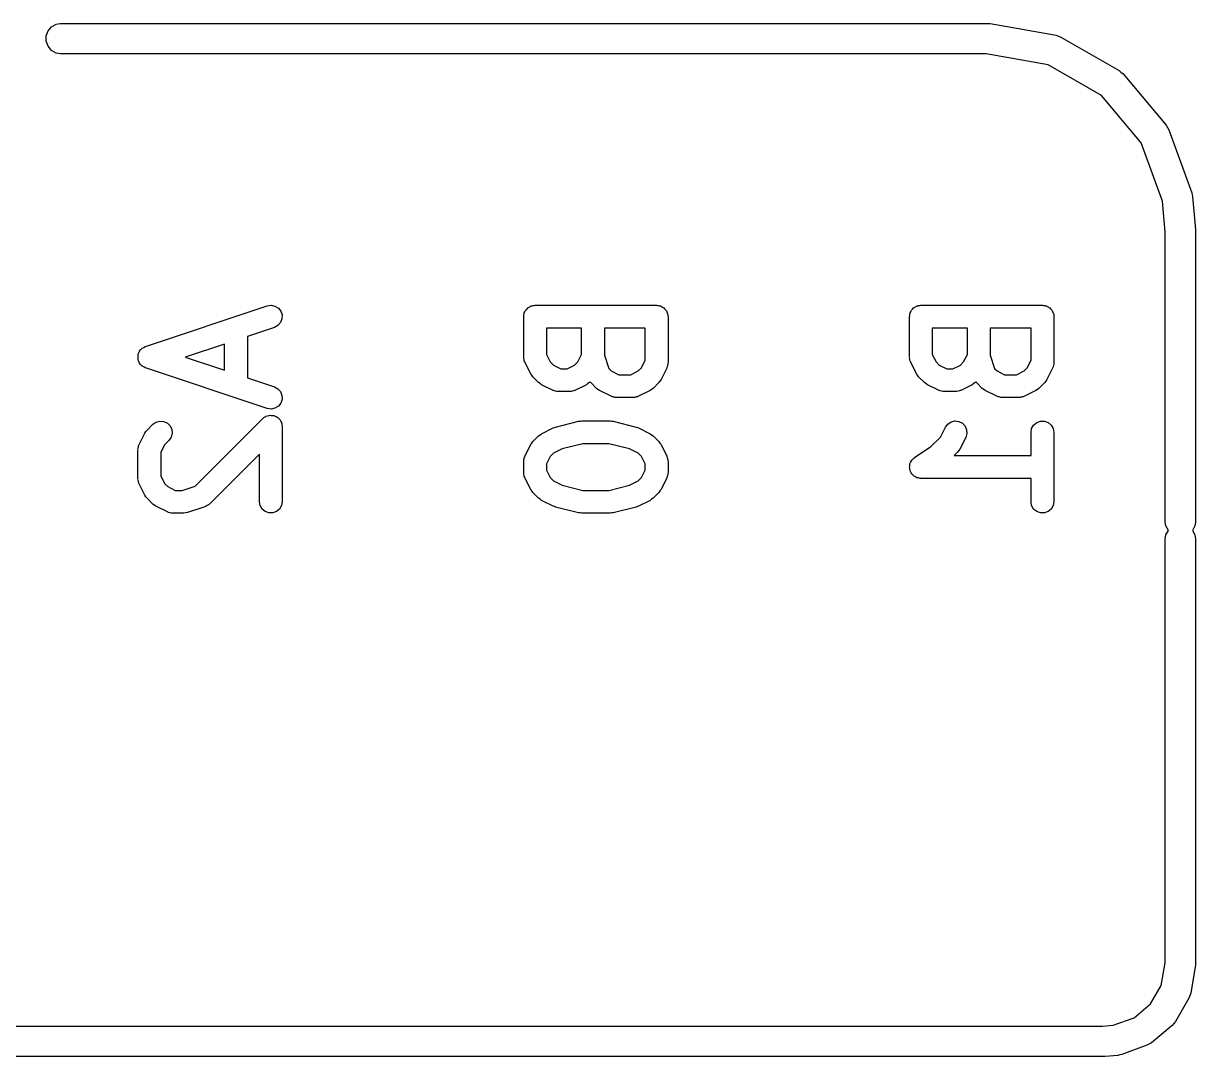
# Model space of a CAD drawing. Extents: x 105.7 to 188.1, y -135.5 to -88.6.
# Drawn here: x 179.07 to 186.79, y -95.6 to -88.8 of the extents above; entities that cross this region are included whole.
import ezdxf

# ---------------------------------------------------------------- set-up
doc = ezdxf.new("R2010")
doc.units = 0
doc.header["$MEASUREMENT"] = 0
doc.layers.add('BLACK', color=7, linetype='CONTINUOUS')

msp = doc.modelspace()

# ---------------------------------------------------------------- linework, layer by layer
at = {"layer": 'BLACK', "linetype": 'CONTINUOUS'}
for p, q in [((179.259, -88.8222), (179.289, -88.8046)), ((179.289, -88.8046), (179.315, -88.8)), ((179.315, -88.8), (185.429, -88.8)), ((185.429, -88.8), (185.437, -88.8015)), ((185.437, -88.8015), (185.437, -88.8015)), ((185.437, -88.8015), (185.872, -88.8781)), ((179.224, -88.8824), (179.236, -88.8492)), ((179.224, -88.9176), (179.224, -88.8824)), ((179.236, -88.8492), (179.259, -88.8222)), ((185.872, -88.8781), (185.904, -88.89)), ((185.904, -88.89), (185.904, -88.89)), ((185.904, -88.89), (186.286, -89.1105)), ((179.236, -88.9508), (179.224, -88.9176)), ((179.259, -88.9778), (179.236, -88.9508)), ((179.289, -88.9954), (179.259, -88.9778)), ((179.315, -89), (179.289, -88.9954)), ((185.411, -89), (179.315, -89)), ((185.82, -89.072), (185.411, -89)), ((186.171, -89.2749), (185.82, -89.072)), ((186.286, -89.1105), (186.298, -89.1202)), ((186.298, -89.1202), (186.313, -89.1328)), ((186.313, -89.1328), (186.596, -89.4707)), ((186.432, -89.5858), (186.171, -89.2749)), ((186.596, -89.4707), (186.614, -89.5008)), ((186.614, -89.5008), (186.765, -89.9153)), ((186.572, -89.9713), (186.432, -89.5858)), ((186.59, -90.1744), (186.572, -89.9713)), ((186.765, -89.9153), (186.767, -89.9281)), ((186.767, -89.9281), (186.77, -89.9408)), ((186.77, -89.9408), (186.789, -90.1569)), ((186.59, -92.0837), (186.59, -90.1744)), ((186.789, -90.1569), (186.79, -90.1613)), ((186.79, -90.1613), (186.79, -92.0837)), ((179.878, -90.9266), (180.678, -90.6599)), ((180.678, -90.6599), (180.704, -90.6561)), ((180.704, -90.6561), (180.729, -90.6613)), ((180.729, -90.6613), (180.752, -90.675)), ((182.399, -90.6703), (182.404, -90.6661)), ((182.404, -90.6661), (182.411, -90.6639)), ((182.411, -90.6639), (182.416, -90.6606)), ((182.416, -90.6606), (182.423, -90.6595)), ((182.423, -90.6595), (182.429, -90.6572)), ((182.429, -90.6572), (182.435, -90.6572)), ((182.435, -90.6572), (182.442, -90.6561)), ((182.442, -90.6561), (183.242, -90.6561)), ((183.242, -90.6561), (183.248, -90.6572)), ((183.248, -90.6572), (183.255, -90.6572)), ((183.255, -90.6572), (183.261, -90.6595)), ((183.261, -90.6595), (183.268, -90.6606)), ((183.268, -90.6606), (183.273, -90.6639)), ((183.273, -90.6639), (183.279, -90.6661)), ((183.279, -90.6661), (183.284, -90.6703)), ((184.939, -90.6703), (184.944, -90.6661)), ((184.944, -90.6661), (184.951, -90.6639)), ((184.951, -90.6639), (184.956, -90.6606)), ((184.956, -90.6606), (184.963, -90.6595)), ((184.963, -90.6595), (184.969, -90.6572)), ((184.969, -90.6572), (184.975, -90.6572)), ((184.975, -90.6572), (184.982, -90.6561)), ((184.982, -90.6561), (185.782, -90.6561)), ((185.782, -90.6561), (185.788, -90.6572)), ((185.788, -90.6572), (185.795, -90.6572)), ((185.795, -90.6572), (185.801, -90.6595)), ((185.801, -90.6595), (185.808, -90.6606)), ((185.808, -90.6606), (185.813, -90.6639)), ((185.813, -90.6639), (185.819, -90.6661)), ((185.819, -90.6661), (185.824, -90.6703)), ((180.752, -90.675), (180.768, -90.6954)), ((180.775, -90.7461), (180.766, -90.7703)), ((180.768, -90.6954), (180.776, -90.7201)), ((180.776, -90.7201), (180.775, -90.7461)), ((182.367, -90.7311), (182.368, -90.7246)), ((182.367, -90.9977), (182.367, -90.7311)), ((182.368, -90.718), (182.37, -90.7119)), ((182.368, -90.7246), (182.368, -90.718)), ((182.37, -90.7119), (182.371, -90.7054)), ((182.371, -90.7054), (182.375, -90.6997)), ((182.375, -90.6997), (182.377, -90.6936)), ((182.377, -90.6936), (182.381, -90.6885)), ((182.381, -90.6885), (182.384, -90.6829)), ((182.384, -90.6829), (182.389, -90.6786)), ((182.389, -90.6786), (182.394, -90.6736)), ((182.394, -90.6736), (182.399, -90.6703)), ((183.284, -90.6703), (183.29, -90.6736)), ((183.29, -90.6736), (183.294, -90.6786)), ((183.294, -90.6786), (183.299, -90.6829)), ((183.299, -90.6829), (183.303, -90.6885)), ((183.303, -90.6885), (183.307, -90.6936)), ((183.307, -90.6936), (183.309, -90.6997)), ((183.309, -90.6997), (183.312, -90.7054)), ((183.312, -90.7054), (183.314, -90.7119)), ((183.314, -90.7119), (183.316, -90.718)), ((183.316, -90.718), (183.316, -90.7246)), ((183.316, -90.7246), (183.317, -90.7311)), ((183.317, -90.7311), (183.317, -91.0358)), ((184.907, -90.7311), (184.908, -90.7246)), ((184.907, -90.9977), (184.907, -90.7311)), ((184.908, -90.718), (184.91, -90.7119)), ((184.908, -90.7246), (184.908, -90.718)), ((184.91, -90.7119), (184.911, -90.7054)), ((184.911, -90.7054), (184.915, -90.6997)), ((184.915, -90.6997), (184.917, -90.6936)), ((184.917, -90.6936), (184.921, -90.6885)), ((184.921, -90.6885), (184.924, -90.6829)), ((184.924, -90.6829), (184.929, -90.6786)), ((184.929, -90.6786), (184.934, -90.6736)), ((184.934, -90.6736), (184.939, -90.6703)), ((185.824, -90.6703), (185.83, -90.6736)), ((185.83, -90.6736), (185.834, -90.6786)), ((185.834, -90.6786), (185.839, -90.6829)), ((185.839, -90.6829), (185.843, -90.6885)), ((185.843, -90.6885), (185.847, -90.6936)), ((185.847, -90.6936), (185.849, -90.6997)), ((185.849, -90.6997), (185.852, -90.7054)), ((185.852, -90.7054), (185.854, -90.7119)), ((185.854, -90.7119), (185.856, -90.718)), ((185.856, -90.718), (185.856, -90.7246)), ((185.856, -90.7246), (185.857, -90.7311)), ((185.857, -90.7311), (185.857, -91.0358)), ((180.726, -90.8022), (180.548, -90.8613)), ((180.749, -90.7898), (180.726, -90.8022)), ((180.766, -90.7703), (180.749, -90.7898)), ((182.517, -90.8061), (182.517, -90.98)), ((182.748, -90.8061), (182.517, -90.8061)), ((182.748, -90.98), (182.748, -90.8061)), ((182.898, -90.8061), (182.898, -90.9856)), ((183.167, -90.8061), (182.898, -90.8061)), ((183.167, -91.0181), (183.167, -90.8061)), ((185.057, -90.8061), (185.057, -90.98)), ((185.288, -90.8061), (185.057, -90.8061)), ((185.288, -90.98), (185.288, -90.8061)), ((185.438, -90.8061), (185.438, -90.9856)), ((185.707, -90.8061), (185.438, -90.8061)), ((185.707, -91.0181), (185.707, -90.8061)), ((180.548, -90.8613), (180.548, -91.1342)), ((179.828, -90.9827), (179.832, -90.9725)), ((179.832, -90.9725), (179.836, -90.962)), ((179.836, -90.962), (179.837, -90.9604)), ((179.837, -90.9604), (179.838, -90.9585)), ((179.838, -90.9585), (179.845, -90.9502)), ((179.845, -90.9502), (179.852, -90.9416)), ((179.852, -90.9416), (179.854, -90.9405)), ((179.854, -90.9405), (179.855, -90.939)), ((179.855, -90.939), (179.865, -90.9338)), ((179.865, -90.9338), (179.874, -90.928)), ((179.874, -90.928), (179.876, -90.9276)), ((179.876, -90.9276), (179.878, -90.9266)), ((180.398, -90.9113), (180.139, -90.9977)), ((180.398, -91.0842), (180.398, -90.9113)), ((179.828, -90.9848), (179.828, -90.9827)), ((179.828, -90.9867), (179.828, -90.9848)), ((179.828, -90.9977), (179.828, -90.9867)), ((179.828, -91.0087), (179.828, -90.9977)), ((179.828, -91.0107), (179.828, -91.0087)), ((179.828, -91.0128), (179.828, -91.0107)), ((179.832, -91.023), (179.828, -91.0128)), ((179.836, -91.0335), (179.832, -91.023)), ((179.837, -91.0351), (179.836, -91.0335)), ((179.838, -91.037), (179.837, -91.0351)), ((179.845, -91.0452), (179.838, -91.037)), ((179.852, -91.0539), (179.845, -91.0452)), ((179.854, -91.0549), (179.852, -91.0539)), ((179.855, -91.0565), (179.854, -91.0549)), ((180.139, -90.9977), (180.398, -91.0842)), ((182.368, -91.002), (182.367, -90.9977)), ((182.367, -91.0063), (182.368, -91.002)), ((182.37, -91.0147), (182.367, -91.0063)), ((182.371, -91.0234), (182.37, -91.0147)), ((182.374, -91.0271), (182.371, -91.0234)), ((182.375, -91.0313), (182.374, -91.0271)), ((182.413, -91.1075), (182.375, -91.0313)), ((182.517, -90.98), (182.542, -91.0295)), ((182.542, -91.0295), (182.563, -91.0504)), ((182.563, -91.0504), (182.612, -91.0751)), ((182.653, -91.0751), (182.702, -91.0504)), ((182.702, -91.0504), (182.723, -91.0295)), ((182.723, -91.0295), (182.748, -90.98)), ((182.898, -90.9856), (182.927, -91.0715)), ((183.142, -91.0676), (183.167, -91.0181)), ((183.314, -91.0528), (183.312, -91.0615)), ((183.316, -91.0444), (183.314, -91.0528)), ((183.317, -91.0358), (183.316, -91.0401)), ((183.316, -91.0401), (183.316, -91.0444)), ((184.908, -91.002), (184.907, -90.9977)), ((184.907, -91.0063), (184.908, -91.002)), ((184.91, -91.0147), (184.907, -91.0063)), ((184.911, -91.0234), (184.91, -91.0147)), ((184.914, -91.0271), (184.911, -91.0234)), ((184.915, -91.0313), (184.914, -91.0271)), ((184.953, -91.1075), (184.915, -91.0313)), ((185.057, -90.98), (185.082, -91.0295)), ((185.082, -91.0295), (185.103, -91.0504)), ((185.103, -91.0504), (185.152, -91.0751)), ((185.193, -91.0751), (185.242, -91.0504)), ((185.242, -91.0504), (185.263, -91.0295)), ((185.263, -91.0295), (185.288, -90.98)), ((185.438, -90.9856), (185.467, -91.0715)), ((185.682, -91.0676), (185.707, -91.0181)), ((185.854, -91.0528), (185.852, -91.0615)), ((185.856, -91.0444), (185.854, -91.0528)), ((185.857, -91.0358), (185.856, -91.0401)), ((185.856, -91.0401), (185.856, -91.0444)), ((179.865, -91.0617), (179.855, -91.0565)), ((179.874, -91.0675), (179.865, -91.0617)), ((179.876, -91.0679), (179.874, -91.0675)), ((179.878, -91.0689), (179.876, -91.0679)), ((180.678, -91.3356), (179.878, -91.0689)), ((182.42, -91.1171), (182.413, -91.1075)), ((182.427, -91.127), (182.42, -91.1171)), ((182.465, -91.1651), (182.427, -91.127)), ((182.612, -91.0751), (182.653, -91.0751)), ((182.927, -91.0715), (182.943, -91.0885)), ((182.943, -91.0885), (182.993, -91.1132)), ((182.993, -91.1132), (183.072, -91.1132)), ((183.072, -91.1132), (183.121, -91.0885)), ((183.121, -91.0885), (183.142, -91.0676)), ((183.309, -91.0694), (183.271, -91.1456)), ((183.31, -91.0652), (183.309, -91.0694)), ((183.312, -91.0615), (183.31, -91.0652)), ((184.96, -91.1171), (184.953, -91.1075)), ((184.967, -91.127), (184.96, -91.1171)), ((185.005, -91.1651), (184.967, -91.127)), ((185.152, -91.0751), (185.193, -91.0751)), ((185.467, -91.0715), (185.483, -91.0885)), ((185.483, -91.0885), (185.533, -91.1132)), ((185.533, -91.1132), (185.612, -91.1132)), ((185.612, -91.1132), (185.661, -91.0885)), ((185.661, -91.0885), (185.682, -91.0676)), ((185.849, -91.0694), (185.811, -91.1456)), ((185.85, -91.0652), (185.849, -91.0694)), ((185.852, -91.0615), (185.85, -91.0652)), ((180.548, -91.1342), (180.726, -91.1933)), ((180.726, -91.1933), (180.749, -91.2057)), ((180.749, -91.2057), (180.766, -91.2251)), ((182.475, -91.1719), (182.465, -91.1651)), ((182.485, -91.1791), (182.475, -91.1719)), ((182.561, -91.2172), (182.485, -91.1791)), ((182.78, -91.1791), (182.704, -91.2172)), ((182.79, -91.1719), (182.78, -91.1791)), ((182.8, -91.1651), (182.79, -91.1719)), ((182.804, -91.1605), (182.8, -91.1651)), ((182.805, -91.1615), (182.804, -91.1605)), ((182.808, -91.1651), (182.805, -91.1615)), ((182.846, -91.2032), (182.808, -91.1651)), ((182.856, -91.21), (182.846, -91.2032)), ((183.219, -91.2032), (183.209, -91.21)), ((183.257, -91.1651), (183.219, -91.2032)), ((183.264, -91.1552), (183.257, -91.1651)), ((183.271, -91.1456), (183.264, -91.1552)), ((185.015, -91.1719), (185.005, -91.1651)), ((185.025, -91.1791), (185.015, -91.1719)), ((185.101, -91.2172), (185.025, -91.1791)), ((185.32, -91.1791), (185.244, -91.2172)), ((185.33, -91.1719), (185.32, -91.1791)), ((185.34, -91.1651), (185.33, -91.1719)), ((185.344, -91.1605), (185.34, -91.1651)), ((185.345, -91.1615), (185.344, -91.1605)), ((185.348, -91.1651), (185.345, -91.1615)), ((185.386, -91.2032), (185.348, -91.1651)), ((185.396, -91.21), (185.386, -91.2032)), ((185.759, -91.2032), (185.749, -91.21)), ((185.797, -91.1651), (185.759, -91.2032)), ((185.804, -91.1552), (185.797, -91.1651)), ((185.811, -91.1456), (185.804, -91.1552)), ((180.766, -91.2251), (180.775, -91.2494)), ((180.776, -91.2754), (180.768, -91.3001)), ((180.775, -91.2494), (180.776, -91.2754)), ((182.565, -91.2184), (182.561, -91.2172)), ((182.569, -91.2206), (182.565, -91.2184)), ((182.577, -91.2221), (182.569, -91.2206)), ((182.586, -91.2246), (182.577, -91.2221)), ((182.59, -91.2244), (182.586, -91.2246)), ((182.594, -91.2251), (182.59, -91.2244)), ((182.67, -91.2251), (182.594, -91.2251)), ((182.675, -91.2244), (182.67, -91.2251)), ((182.679, -91.2246), (182.675, -91.2244)), ((182.687, -91.2221), (182.679, -91.2246)), ((182.696, -91.2206), (182.687, -91.2221)), ((182.7, -91.2184), (182.696, -91.2206)), ((182.704, -91.2172), (182.7, -91.2184)), ((182.866, -91.2172), (182.856, -91.21)), ((182.942, -91.2553), (182.866, -91.2172)), ((182.946, -91.2565), (182.942, -91.2553)), ((182.95, -91.2587), (182.946, -91.2565)), ((182.958, -91.2602), (182.95, -91.2587)), ((182.967, -91.2627), (182.958, -91.2602)), ((182.971, -91.2625), (182.967, -91.2627)), ((182.975, -91.2632), (182.971, -91.2625)), ((183.09, -91.2632), (182.975, -91.2632)), ((183.094, -91.2625), (183.09, -91.2632)), ((183.098, -91.2627), (183.094, -91.2625)), ((183.107, -91.2602), (183.098, -91.2627)), ((183.115, -91.2587), (183.107, -91.2602)), ((183.119, -91.2565), (183.115, -91.2587)), ((183.123, -91.2553), (183.119, -91.2565)), ((183.199, -91.2172), (183.123, -91.2553)), ((183.209, -91.21), (183.199, -91.2172)), ((185.105, -91.2184), (185.101, -91.2172)), ((185.109, -91.2206), (185.105, -91.2184)), ((185.117, -91.2221), (185.109, -91.2206)), ((185.126, -91.2246), (185.117, -91.2221)), ((185.13, -91.2244), (185.126, -91.2246)), ((185.134, -91.2251), (185.13, -91.2244)), ((185.21, -91.2251), (185.134, -91.2251)), ((185.215, -91.2244), (185.21, -91.2251)), ((185.219, -91.2246), (185.215, -91.2244)), ((185.227, -91.2221), (185.219, -91.2246)), ((185.236, -91.2206), (185.227, -91.2221)), ((185.24, -91.2184), (185.236, -91.2206)), ((185.244, -91.2172), (185.24, -91.2184)), ((185.406, -91.2172), (185.396, -91.21)), ((185.482, -91.2553), (185.406, -91.2172)), ((185.486, -91.2565), (185.482, -91.2553)), ((185.49, -91.2587), (185.486, -91.2565)), ((185.498, -91.2602), (185.49, -91.2587)), ((185.507, -91.2627), (185.498, -91.2602)), ((185.511, -91.2625), (185.507, -91.2627)), ((185.515, -91.2632), (185.511, -91.2625)), ((185.63, -91.2632), (185.515, -91.2632)), ((185.634, -91.2625), (185.63, -91.2632)), ((185.638, -91.2627), (185.634, -91.2625)), ((185.647, -91.2602), (185.638, -91.2627)), ((185.655, -91.2587), (185.647, -91.2602)), ((185.659, -91.2565), (185.655, -91.2587)), ((185.663, -91.2553), (185.659, -91.2565)), ((185.739, -91.2172), (185.663, -91.2553)), ((185.749, -91.21), (185.739, -91.2172)), ((180.704, -91.3394), (180.678, -91.3356)), ((180.729, -91.3342), (180.704, -91.3394)), ((180.752, -91.3205), (180.729, -91.3342)), ((180.768, -91.3001), (180.752, -91.3205)), ((179.887, -91.478), (179.925, -91.4399)), ((179.925, -91.4399), (179.946, -91.425)), ((179.946, -91.425), (179.972, -91.4183)), ((179.972, -91.4183), (179.998, -91.4205)), ((179.998, -91.4205), (180.021, -91.4315)), ((180.021, -91.4315), (180.04, -91.45)), ((180.204, -91.8465), (180.649, -91.4018)), ((180.649, -91.4018), (180.657, -91.3962)), ((180.657, -91.3962), (180.664, -91.3899)), ((180.664, -91.3899), (180.668, -91.3888)), ((180.668, -91.3888), (180.67, -91.3869)), ((180.67, -91.3869), (180.68, -91.3844)), ((180.68, -91.3844), (180.689, -91.381)), ((180.689, -91.381), (180.692, -91.381)), ((180.692, -91.381), (180.695, -91.3802)), ((180.695, -91.3802), (180.705, -91.381)), ((180.705, -91.381), (180.715, -91.381)), ((180.715, -91.381), (180.718, -91.3821)), ((180.718, -91.3821), (180.721, -91.3824)), ((180.721, -91.3824), (180.73, -91.3866)), ((180.73, -91.3866), (180.739, -91.3899)), ((180.739, -91.3899), (180.742, -91.392)), ((180.742, -91.392), (180.745, -91.3934)), ((180.745, -91.3934), (180.752, -91.4004)), ((180.752, -91.4004), (180.759, -91.4067)), ((180.759, -91.4067), (180.761, -91.4095)), ((180.761, -91.4095), (180.763, -91.4119)), ((180.763, -91.4119), (180.767, -91.4207)), ((180.767, -91.4207), (180.772, -91.4292)), ((180.772, -91.4292), (180.773, -91.4325)), ((180.773, -91.4325), (180.774, -91.4355)), ((180.774, -91.4355), (180.775, -91.4452)), ((182.576, -91.4583), (182.728, -91.4202)), ((182.728, -91.4202), (182.738, -91.4196)), ((182.738, -91.4196), (182.747, -91.418)), ((182.747, -91.418), (182.937, -91.418)), ((182.937, -91.418), (182.946, -91.4196)), ((182.946, -91.4196), (182.955, -91.4202)), ((182.955, -91.4202), (183.108, -91.4583)), ((185.143, -91.4594), (185.159, -91.4385)), ((185.159, -91.4385), (185.181, -91.4242)), ((185.181, -91.4242), (185.206, -91.4181)), ((185.206, -91.4181), (185.232, -91.4211)), ((185.232, -91.4211), (185.255, -91.4327)), ((185.255, -91.4327), (185.273, -91.4517)), ((185.724, -91.4448), (185.744, -91.428)), ((185.744, -91.428), (185.769, -91.4191)), ((185.769, -91.4191), (185.795, -91.4191)), ((185.795, -91.4191), (185.819, -91.428)), ((185.819, -91.428), (185.839, -91.4448)), ((179.835, -91.5737), (179.873, -91.4975)), ((179.873, -91.4975), (179.88, -91.4879)), ((179.88, -91.4879), (179.887, -91.478)), ((180.04, -91.45), (180.051, -91.4736)), ((180.053, -91.4995), (180.046, -91.5247)), ((180.051, -91.4736), (180.053, -91.4995)), ((180.775, -91.4452), (180.777, -91.4549)), ((180.777, -91.4549), (180.777, -91.9501)), ((182.427, -91.5542), (182.465, -91.5161)), ((182.465, -91.5161), (182.475, -91.5092)), ((182.475, -91.5092), (182.485, -91.5021)), ((182.485, -91.5021), (182.561, -91.464)), ((182.561, -91.464), (182.569, -91.4617)), ((182.569, -91.4617), (182.576, -91.4583)), ((183.108, -91.4583), (183.115, -91.4617)), ((183.115, -91.4617), (183.123, -91.464)), ((183.123, -91.464), (183.199, -91.5021)), ((183.199, -91.5021), (183.209, -91.5092)), ((183.209, -91.5092), (183.219, -91.5161)), ((183.219, -91.5161), (183.257, -91.5542)), ((185.111, -91.5247), (185.143, -91.4594)), ((185.273, -91.4517), (185.283, -91.4756)), ((185.285, -91.5016), (185.278, -91.5265)), ((185.283, -91.4756), (185.285, -91.5016)), ((185.707, -91.493), (185.711, -91.4673)), ((185.707, -91.6465), (185.707, -91.493)), ((185.711, -91.4673), (185.724, -91.4448)), ((185.839, -91.4448), (185.852, -91.4673)), ((185.852, -91.4673), (185.857, -91.493)), ((185.857, -91.493), (185.857, -91.9501)), ((179.827, -91.5987), (179.83, -91.5903)), ((179.83, -91.5903), (179.831, -91.5816)), ((179.831, -91.5816), (179.834, -91.5779)), ((179.834, -91.5779), (179.835, -91.5737)), ((180.002, -91.5755), (179.977, -91.625)), ((180.031, -91.546), (180.002, -91.5755)), ((180.046, -91.5247), (180.031, -91.546)), ((182.375, -91.6499), (182.413, -91.5737)), ((182.413, -91.5737), (182.42, -91.5641)), ((182.42, -91.5641), (182.427, -91.5542)), ((182.756, -91.568), (182.62, -91.6018)), ((182.928, -91.568), (182.756, -91.568)), ((183.063, -91.6018), (182.928, -91.568)), ((183.257, -91.5542), (183.264, -91.5641)), ((183.264, -91.5641), (183.271, -91.5737)), ((183.271, -91.5737), (183.309, -91.6499)), ((184.94, -91.6591), (185.048, -91.5871)), ((185.048, -91.5871), (185.111, -91.5247)), ((185.278, -91.5265), (185.239, -91.6027)), ((179.828, -91.603), (179.827, -91.5987)), ((179.827, -91.6073), (179.828, -91.603)), ((179.827, -91.7977), (179.827, -91.6073)), ((179.977, -91.625), (179.977, -91.78)), ((180.627, -91.6359), (180.298, -91.9651)), ((180.627, -91.9501), (180.627, -91.6359)), ((182.367, -91.6749), (182.37, -91.6665)), ((182.37, -91.6665), (182.371, -91.6578)), ((182.371, -91.6578), (182.374, -91.6541)), ((182.374, -91.6541), (182.375, -91.6499)), ((182.542, -91.6517), (182.517, -91.7012)), ((182.563, -91.6308), (182.542, -91.6517)), ((182.62, -91.6018), (182.563, -91.6308)), ((183.121, -91.6308), (183.063, -91.6018)), ((183.142, -91.6517), (183.121, -91.6308)), ((183.167, -91.7012), (183.142, -91.6517)), ((183.309, -91.6499), (183.31, -91.6541)), ((183.31, -91.6541), (183.312, -91.6578)), ((183.312, -91.6578), (183.314, -91.6665)), ((183.314, -91.6665), (183.316, -91.6749)), ((184.921, -91.6771), (184.928, -91.671)), ((184.928, -91.671), (184.934, -91.6641)), ((184.934, -91.6641), (184.937, -91.662)), ((184.937, -91.662), (184.94, -91.6591)), ((185.225, -91.6222), (185.201, -91.6465)), ((185.201, -91.6465), (185.707, -91.6465)), ((185.232, -91.6124), (185.225, -91.6222)), ((185.239, -91.6027), (185.232, -91.6124)), ((182.368, -91.6792), (182.367, -91.6749)), ((182.367, -91.6835), (182.368, -91.6792)), ((182.367, -91.7596), (182.367, -91.6835)), ((182.517, -91.7012), (182.517, -91.7419)), ((182.517, -91.7419), (182.542, -91.7914)), ((183.142, -91.7914), (183.167, -91.7419)), ((183.167, -91.7419), (183.167, -91.7012)), ((183.316, -91.6749), (183.316, -91.6792)), ((183.316, -91.6792), (183.317, -91.6835)), ((183.317, -91.6835), (183.317, -91.7596)), ((184.907, -91.7264), (184.908, -91.7175)), ((184.908, -91.7304), (184.907, -91.7264)), ((184.908, -91.7085), (184.909, -91.7046)), ((184.908, -91.7175), (184.908, -91.7085)), ((184.908, -91.7346), (184.908, -91.7304)), ((184.911, -91.743), (184.908, -91.7346)), ((184.909, -91.7046), (184.91, -91.7005)), ((184.91, -91.7005), (184.914, -91.6925)), ((184.913, -91.7517), (184.911, -91.743)), ((184.914, -91.6925), (184.917, -91.684)), ((184.917, -91.684), (184.92, -91.6809)), ((184.92, -91.6809), (184.921, -91.6771)), ((179.828, -91.802), (179.827, -91.7977)), ((179.827, -91.8063), (179.828, -91.802)), ((179.83, -91.8147), (179.827, -91.8063)), ((179.831, -91.8234), (179.83, -91.8147)), ((179.834, -91.8271), (179.831, -91.8234)), ((179.977, -91.78), (180.002, -91.8295)), ((182.368, -91.7639), (182.367, -91.7596)), ((182.367, -91.7682), (182.368, -91.7639)), ((182.37, -91.7766), (182.367, -91.7682)), ((182.371, -91.7853), (182.37, -91.7766)), ((182.374, -91.789), (182.371, -91.7853)), ((182.375, -91.7932), (182.374, -91.789)), ((182.413, -91.8694), (182.375, -91.7932)), ((182.542, -91.7914), (182.563, -91.8123)), ((182.563, -91.8123), (182.62, -91.8413)), ((183.063, -91.8413), (183.121, -91.8123)), ((183.121, -91.8123), (183.142, -91.7914)), ((183.309, -91.7932), (183.271, -91.8694)), ((183.31, -91.789), (183.309, -91.7932)), ((183.312, -91.7853), (183.31, -91.789)), ((183.314, -91.7766), (183.312, -91.7853)), ((183.316, -91.7682), (183.314, -91.7766)), ((183.317, -91.7596), (183.316, -91.7639)), ((183.316, -91.7639), (183.316, -91.7682)), ((184.916, -91.7551), (184.913, -91.7517)), ((184.917, -91.759), (184.916, -91.7551)), ((184.923, -91.7659), (184.917, -91.759)), ((184.928, -91.7734), (184.923, -91.7659)), ((184.931, -91.7758), (184.928, -91.7734)), ((184.934, -91.779), (184.931, -91.7758)), ((184.941, -91.7835), (184.934, -91.779)), ((184.949, -91.7888), (184.941, -91.7835)), ((184.953, -91.7899), (184.949, -91.7888)), ((184.956, -91.792), (184.953, -91.7899)), ((184.965, -91.7936), (184.956, -91.792)), ((184.974, -91.7961), (184.965, -91.7936)), ((184.978, -91.7958), (184.974, -91.7961)), ((184.982, -91.7965), (184.978, -91.7958)), ((185.707, -91.7965), (184.982, -91.7965)), ((185.707, -91.9501), (185.707, -91.7965)), ((179.835, -91.8313), (179.834, -91.8271)), ((179.873, -91.9075), (179.835, -91.8313)), ((180.002, -91.8295), (180.023, -91.8504)), ((180.023, -91.8504), (180.072, -91.8751)), ((180.072, -91.8751), (180.118, -91.8751)), ((180.118, -91.8751), (180.204, -91.8465)), ((182.42, -91.879), (182.413, -91.8694)), ((182.427, -91.8889), (182.42, -91.879)), ((182.465, -91.927), (182.427, -91.8889)), ((182.62, -91.8413), (182.756, -91.8751)), ((182.756, -91.8751), (182.928, -91.8751)), ((182.928, -91.8751), (183.063, -91.8413)), ((183.257, -91.8889), (183.219, -91.927)), ((183.264, -91.879), (183.257, -91.8889)), ((183.271, -91.8694), (183.264, -91.879)), ((179.88, -91.9171), (179.873, -91.9075)), ((179.887, -91.927), (179.88, -91.9171)), ((179.925, -91.9651), (179.887, -91.927)), ((179.935, -91.9719), (179.925, -91.9651)), ((179.945, -91.9791), (179.935, -91.9719)), ((180.021, -92.0172), (179.945, -91.9791)), ((180.272, -91.9811), (180.268, -91.9832)), ((180.276, -91.98), (180.272, -91.9811)), ((180.284, -91.975), (180.276, -91.98)), ((180.291, -91.9708), (180.284, -91.975)), ((180.294, -91.9675), (180.291, -91.9708)), ((180.298, -91.9651), (180.294, -91.9675)), ((180.631, -91.9758), (180.627, -91.9501)), ((180.644, -91.9983), (180.631, -91.9758)), ((180.772, -91.9758), (180.759, -91.9983)), ((180.777, -91.9501), (180.772, -91.9758)), ((182.475, -91.9338), (182.465, -91.927)), ((182.485, -91.941), (182.475, -91.9338)), ((182.561, -91.9791), (182.485, -91.941)), ((182.569, -91.9814), (182.561, -91.9791)), ((183.123, -91.9791), (183.115, -91.9814)), ((183.199, -91.941), (183.123, -91.9791)), ((183.209, -91.9338), (183.199, -91.941)), ((183.219, -91.927), (183.209, -91.9338)), ((185.711, -91.9758), (185.707, -91.9501)), ((185.724, -91.9983), (185.711, -91.9758)), ((185.852, -91.9758), (185.839, -91.9983)), ((185.857, -91.9501), (185.852, -91.9758)), ((180.025, -92.0184), (180.021, -92.0172)), ((180.029, -92.0206), (180.025, -92.0184)), ((180.037, -92.0221), (180.029, -92.0206)), ((180.046, -92.0246), (180.037, -92.0221)), ((180.05, -92.0244), (180.046, -92.0246)), ((180.054, -92.0251), (180.05, -92.0244)), ((180.13, -92.0251), (180.054, -92.0251)), ((180.142, -92.023), (180.13, -92.0251)), ((180.154, -92.0213), (180.142, -92.023)), ((180.268, -91.9832), (180.154, -92.0213)), ((180.664, -92.0151), (180.644, -91.9983)), ((180.689, -92.024), (180.664, -92.0151)), ((180.715, -92.024), (180.689, -92.024)), ((180.739, -92.0151), (180.715, -92.024)), ((180.759, -91.9983), (180.739, -92.0151)), ((182.576, -91.9848), (182.569, -91.9814)), ((182.728, -92.0229), (182.576, -91.9848)), ((182.738, -92.0235), (182.728, -92.0229)), ((182.747, -92.0251), (182.738, -92.0235)), ((182.937, -92.0251), (182.747, -92.0251)), ((182.946, -92.0235), (182.937, -92.0251)), ((182.955, -92.0229), (182.946, -92.0235)), ((183.108, -91.9848), (182.955, -92.0229)), ((183.115, -91.9814), (183.108, -91.9848)), ((185.744, -92.0151), (185.724, -91.9983)), ((185.769, -92.024), (185.744, -92.0151)), ((185.795, -92.024), (185.769, -92.024)), ((185.819, -92.0151), (185.795, -92.024)), ((185.839, -91.9983), (185.819, -92.0151)), ((186.595, -92.1097), (186.59, -92.0837)), ((186.611, -92.1385), (186.595, -92.1097)), ((186.785, -92.1097), (186.769, -92.1385)), ((186.79, -92.0837), (186.785, -92.1097)), ((186.59, -92.1933), (186.595, -92.1673)), ((186.59, -94.9872), (186.59, -92.1933)), ((186.595, -92.1673), (186.611, -92.1385)), ((186.769, -92.1385), (186.785, -92.1673)), ((186.785, -92.1673), (186.79, -92.1933)), ((186.79, -92.1933), (186.79, -95.0047)), ((186.564, -95.135), (186.59, -94.9872)), ((186.788, -95.0134), (186.758, -95.1871)), ((186.79, -95.0047), (186.788, -95.0134)), ((186.788, -95.0134), (186.788, -95.0134)), ((186.493, -95.2573), (186.564, -95.135)), ((186.746, -95.2197), (186.658, -95.3725)), ((186.758, -95.1871), (186.746, -95.2197)), ((186.385, -95.348), (186.493, -95.2573)), ((186.248, -95.3978), (186.385, -95.348)), ((186.658, -95.3725), (186.635, -95.3991)), ((171.949, -95.404), (186.178, -95.404)), ((186.178, -95.404), (186.248, -95.3978)), ((186.635, -95.3991), (186.5, -95.5125)), ((186.47, -95.5299), (186.304, -95.5903)), ((186.5, -95.5125), (186.47, -95.5299)), ((186.191, -95.604), (171.962, -95.604)), ((186.195, -95.6032), (186.191, -95.604)), ((186.279, -95.5959), (186.195, -95.6032)), ((186.292, -95.5925), (186.279, -95.5959)), ((186.304, -95.5903), (186.292, -95.5925))]:
    msp.add_line(p, q, dxfattribs=at)

doc.saveas('drawing.dxf')
